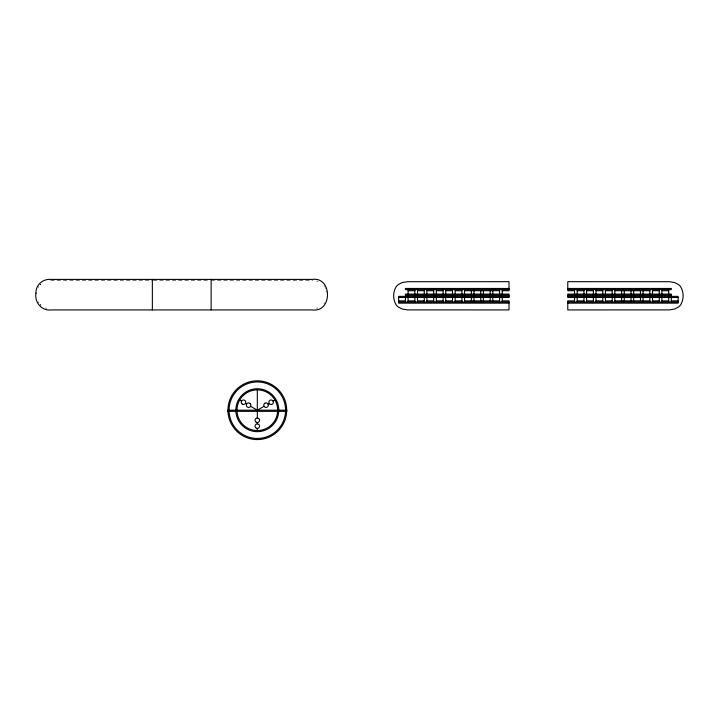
<?xml version="1.0" encoding="UTF-8"?>
<svg xmlns="http://www.w3.org/2000/svg" width="719" height="719" viewBox="0 0 719 719"><rect width="100%" height="100%" fill="white"/><g stroke="black" fill="none" stroke-linecap="round" stroke-linejoin="round"><path stroke-width="0.54" stroke-dasharray="3.6 2.7" d="M38.44 287.465L38.934 286.513M323.981 303.715L324.548 302.825M316.719 308.235L317.888 307.912M50.743 280.581L152.356 280.545M153.345 280.545L209.148 280.545M211.125 280.545L312.747 280.581M316.719 281.111L317.888 281.426M45.594 307.912L46.771 308.235M323.981 285.632L324.548 286.513M38.44 301.872L38.934 302.825M325.042 287.465L325.455 288.49M326.067 290.755L326.255 291.986M40.866 284.077L40.147 284.814A10.372 10.372 0 0 1 40.866 284.077M40.866 305.269L40.147 304.523A10.372 10.372 0 0 0 40.866 305.269"/><path stroke-width="1.08" d="M278.792 410.198L278.738 411.61A21.471 21.471 0 0 1 257.312 431.679A21.471 21.471 0 0 1 235.886 411.61L235.841 410.198A21.471 21.471 0 0 1 257.312 388.727A21.471 21.471 0 0 1 278.792 410.198L278.792 411.331M264.062 406.307L257.312 410.198L250.563 406.307M267.98 404.042L269.158 403.368M273.076 401.103L274.937 400.034M509.007 288.454L405.444 288.454L405.444 289.586L509.007 289.586M567.776 288.454L671.33 288.454L671.33 289.586L567.776 289.586M408.077 290.719L414.863 290.719M417.496 290.719L424.273 290.719M426.906 290.719L433.692 290.719M436.325 290.719L443.102 290.719M445.735 290.719L452.521 290.719M455.154 290.719L461.931 290.719M464.564 290.719L499.588 290.719M502.221 290.719L509.007 290.719L509.007 281.677L407.385 281.713L402.245 282.558L398.308 284.535A10.372 10.372 0 0 0 396.151 286.764C392.826 292.076 392.826 299.526 396.151 304.838A10.372 10.372 0 0 0 398.308 307.067L402.245 309.044L407.385 309.889L509.007 309.925L509.007 300.884L502.221 300.884M574.553 290.719L567.776 290.719L567.776 281.677L669.389 281.713L674.539 282.558L678.475 284.535A10.372 10.372 0 0 1 680.632 286.764C683.949 292.076 683.949 299.526 680.632 304.838A10.372 10.372 0 0 1 678.475 307.067L674.539 309.044L669.389 309.889L567.776 309.925L567.776 300.884L574.553 300.884M577.186 290.719L583.972 290.719M586.605 290.719L593.382 290.719M596.015 290.719L602.801 290.719M605.434 290.719L612.211 290.719M614.844 290.719L649.868 290.719M652.501 290.719L659.287 290.719M661.911 290.719L668.697 290.719M405.444 295.239L509.007 295.239M567.776 295.239L671.33 295.239M509.007 296.363L398.668 296.363L398.668 303.148L509.007 303.148M567.776 296.363L678.107 296.363L678.107 303.148L567.776 303.148M398.668 297.495L509.007 297.495L509.007 294.107L405.444 294.107L405.444 296.363M678.107 297.495L567.776 297.495L567.776 294.107L671.33 294.107L671.33 296.363M398.668 300.884L405.444 300.884M408.077 300.884L414.863 300.884M417.496 300.884L424.273 300.884M426.906 300.884L433.692 300.884M436.325 300.884L443.102 300.884M445.735 300.884L452.521 300.884M455.154 300.884L461.931 300.884M464.564 300.884L499.588 300.884M577.186 300.884L583.972 300.884M586.605 300.884L593.382 300.884M596.015 300.884L602.801 300.884M605.434 300.884L612.211 300.884M614.844 300.884L649.868 300.884M652.501 300.884L659.287 300.884M661.911 300.884L668.697 300.884M671.33 300.884L678.107 300.884M398.668 302.016L509.007 302.016M567.776 302.016L678.107 302.016M239.697 400.034L241.557 401.103M245.476 403.368L246.653 404.042M671.33 297.495L671.33 302.016M668.697 289.586L668.697 294.107M668.697 295.239L668.697 296.363M668.697 297.495L668.697 302.016M661.911 289.586L661.911 294.107M661.911 295.239L661.911 296.363M661.911 297.495L661.911 302.016M659.287 289.586L659.287 294.107M659.287 295.239L659.287 296.363M659.287 297.495L659.287 302.016M652.501 289.586L652.501 294.107M652.501 295.239L652.501 296.363M652.501 297.495L652.501 302.016M649.868 289.586L649.868 294.107M649.868 295.239L649.868 296.363M649.868 297.495L649.868 302.016M643.092 289.586L643.092 294.107M643.092 295.239L643.092 296.363M643.092 297.495L643.092 302.016M640.458 289.586L640.458 294.107M640.458 295.239L640.458 296.363M640.458 297.495L640.458 302.016M633.673 289.586L633.673 294.107M633.673 295.239L633.673 296.363M633.673 297.495L633.673 302.016M631.039 289.586L631.039 294.107M631.039 295.239L631.039 296.363M631.039 297.495L631.039 302.016M624.263 289.586L624.263 294.107M624.263 295.239L624.263 296.363M624.263 297.495L624.263 302.016M621.629 289.586L621.629 294.107M621.629 295.239L621.629 296.363M621.629 297.495L621.629 302.016M614.844 289.586L614.844 294.107M614.844 295.239L614.844 296.363M614.844 297.495L614.844 302.016M612.211 289.586L612.211 294.107M612.211 295.239L612.211 296.363M612.211 297.495L612.211 302.016M605.434 289.586L605.434 294.107M605.434 295.239L605.434 296.363M605.434 297.495L605.434 302.016M602.801 289.586L602.801 294.107M602.801 295.239L602.801 296.363M602.801 297.495L602.801 302.016M596.015 289.586L596.015 294.107M596.015 295.239L596.015 296.363M596.015 297.495L596.015 302.016M593.382 289.586L593.382 294.107M593.382 295.239L593.382 296.363M593.382 297.495L593.382 302.016M586.605 289.586L586.605 294.107M586.605 295.239L586.605 296.363M586.605 297.495L586.605 302.016M583.972 289.586L583.972 294.107M583.972 295.239L583.972 296.363M583.972 297.495L583.972 302.016M577.186 289.586L577.186 294.107M577.186 295.239L577.186 296.363M577.186 297.495L577.186 302.016M574.553 289.586L574.553 294.107M574.553 295.239L574.553 296.363M574.553 297.495L574.553 302.016M502.221 289.586L502.221 294.107M502.221 295.239L502.221 296.363M502.221 297.495L502.221 302.016M499.588 289.586L499.588 294.107M499.588 295.239L499.588 296.363M499.588 297.495L499.588 302.016M492.812 289.586L492.812 294.107M492.812 295.239L492.812 296.363M492.812 297.495L492.812 302.016M490.178 289.586L490.178 294.107M490.178 295.239L490.178 296.363M490.178 297.495L490.178 302.016M483.393 289.586L483.393 294.107M483.393 295.239L483.393 296.363M483.393 297.495L483.393 302.016M480.759 289.586L480.759 294.107M480.759 295.239L480.759 296.363M480.759 297.495L480.759 302.016M473.983 289.586L473.983 294.107M473.983 295.239L473.983 296.363M473.983 297.495L473.983 302.016M471.349 289.586L471.349 294.107M471.349 295.239L471.349 296.363M471.349 297.495L471.349 302.016M464.564 289.586L464.564 294.107M464.564 295.239L464.564 296.363M464.564 297.495L464.564 302.016M461.931 289.586L461.931 294.107M461.931 295.239L461.931 296.363M461.931 297.495L461.931 302.016M455.154 289.586L455.154 294.107M455.154 295.239L455.154 296.363M455.154 297.495L455.154 302.016M452.521 289.586L452.521 294.107M452.521 295.239L452.521 296.363M452.521 297.495L452.521 302.016M445.735 289.586L445.735 294.107M445.735 295.239L445.735 296.363M445.735 297.495L445.735 302.016M443.102 289.586L443.102 294.107M443.102 295.239L443.102 296.363M443.102 297.495L443.102 302.016M436.325 289.586L436.325 294.107M436.325 295.239L436.325 296.363M436.325 297.495L436.325 302.016M433.692 289.586L433.692 294.107M433.692 295.239L433.692 296.363M433.692 297.495L433.692 302.016M426.906 289.586L426.906 294.107M426.906 295.239L426.906 296.363M426.906 297.495L426.906 302.016M424.273 289.586L424.273 294.107M424.273 295.239L424.273 296.363M424.273 297.495L424.273 302.016M417.496 289.586L417.496 294.107M417.496 295.239L417.496 296.363M417.496 297.495L417.496 302.016M414.863 289.586L414.863 294.107M414.863 295.239L414.863 296.363M414.863 297.495L414.863 302.016M408.077 289.586L408.077 294.107M408.077 295.239L408.077 296.363M408.077 297.495L408.077 302.016M405.444 297.495L405.444 302.016M257.312 389.86A20.339 20.339 0 0 0 236.973 410.198L237.018 411.529A20.339 20.339 0 0 0 257.312 430.546A20.339 20.339 0 0 0 277.615 411.529L277.66 410.198A20.339 20.339 0 0 0 257.312 389.86L257.312 418M257.312 422.52L257.312 423.877M257.312 428.398L257.312 430.546M235.841 410.198L235.841 411.331M211.125 279.412L211.125 309.925M152.356 279.412L152.356 309.925M35.986 293.181C34.341 302.295 41.747 311.165 51.211 309.925L312.28 309.925C332.555 312.792 332.555 276.545 312.28 279.412L51.211 279.412C43.167 278.505 35.51 284.886 35.986 293.181M285.569 410.198L285.506 412.05A28.257 28.257 0 0 1 257.312 438.455A28.257 28.257 0 0 1 229.118 412.05L229.064 410.198A28.257 28.257 0 0 1 257.312 381.951A28.257 28.257 0 0 1 285.569 410.198M286.701 410.198L286.638 412.122A29.38 29.38 0 0 1 257.312 439.588A29.38 29.38 0 0 1 227.995 412.122L227.932 410.198A29.38 29.38 0 0 1 257.312 380.818A29.38 29.38 0 0 1 286.701 410.198L286.701 411.331L227.932 411.331L227.932 410.198L286.701 410.198M264.898 403.215L264.421 403.575A2.256 2.256 0 0 0 265.248 407.296A2.256 2.256 0 0 0 268.277 404.977A2.256 2.256 0 0 0 264.898 403.215M250.203 403.575L249.736 403.215A2.256 2.256 0 0 0 246.356 404.977A2.256 2.256 0 0 0 249.376 407.296A2.256 2.256 0 0 0 250.203 403.575M255.712 427.733A2.256 2.256 0 0 0 259.496 426.727A2.256 2.256 0 0 0 256.728 423.958A2.256 2.256 0 0 0 255.712 427.733M256.189 422.215A2.256 2.256 0 0 0 259.577 420.256A2.256 2.256 0 0 0 256.189 418.296A2.256 2.256 0 0 0 256.189 422.215M242.384 404.195A2.256 2.256 0 0 0 245.772 402.236A2.256 2.256 0 0 0 242.384 400.276A2.256 2.256 0 0 0 242.384 404.195M269.517 403.835A2.256 2.256 0 0 0 273.301 402.82A2.256 2.256 0 0 0 270.533 400.052A2.256 2.256 0 0 0 269.517 403.835"/></g></svg>
